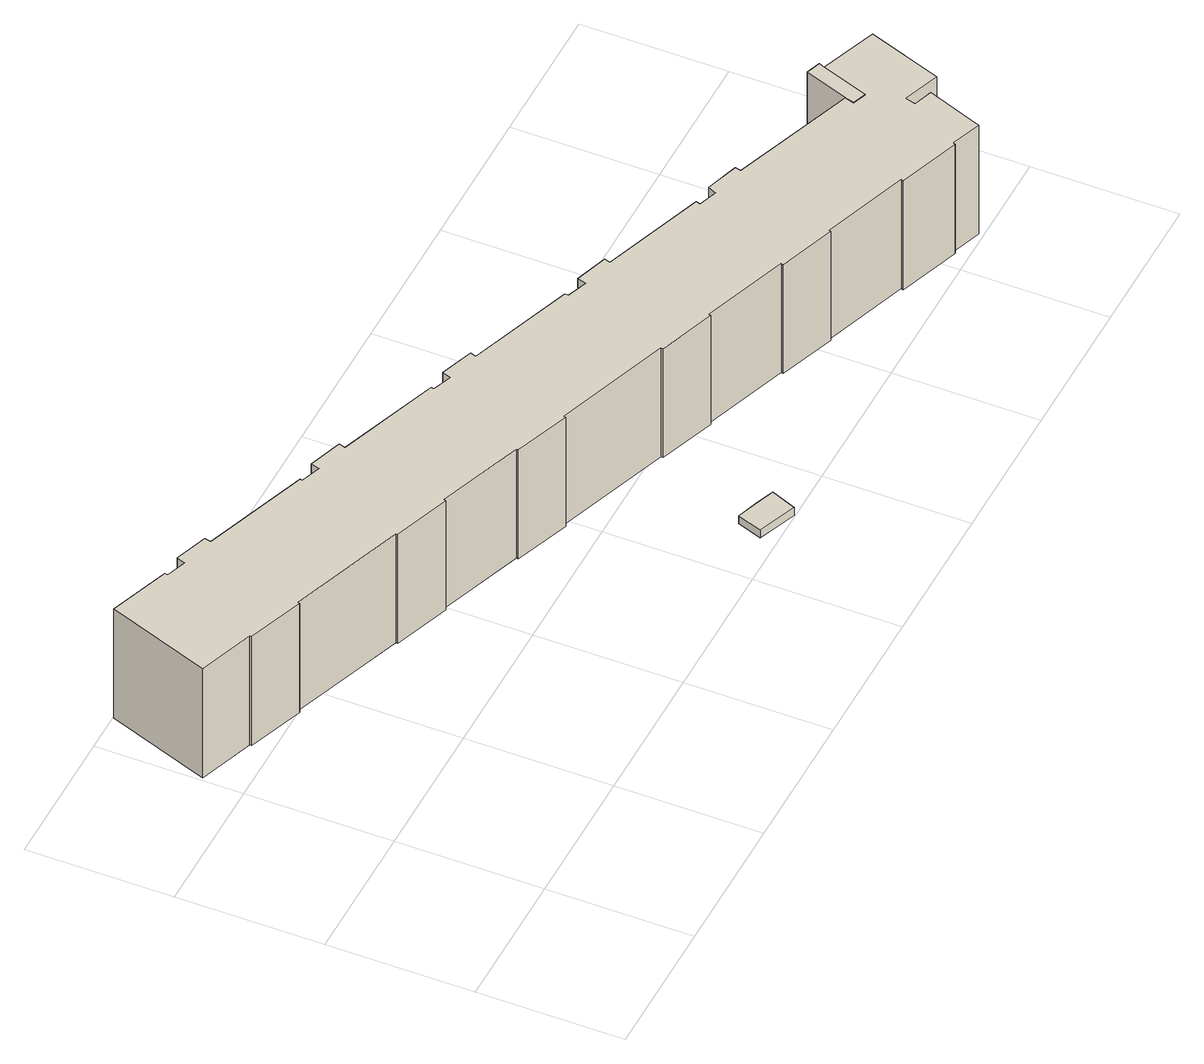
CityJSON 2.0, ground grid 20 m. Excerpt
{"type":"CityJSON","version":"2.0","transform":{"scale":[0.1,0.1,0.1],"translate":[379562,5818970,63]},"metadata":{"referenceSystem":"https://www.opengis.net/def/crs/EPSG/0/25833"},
"CityObjects":{
"building1":{"type":"Building","attributes":{"Gemeindeschluessel":"11000004","BezugspunktDach":"2200","function":"31001_2463","measuredHeight":2.2,"storeysAboveGround":1},"address":[{"country":"Germany","locality":"Berlin","thoroughfareNumber":"138 (1)","thoroughfareName":"Heerstraße"}],"geometry":[{"type":"Solid","lod":"1","boundaries":[[[[0,1,2,3,4]],[[5,6,7,8,9]],[[5,9,4,3]],[[6,5,3,2]],[[7,6,2,1]],[[8,7,1,0]],[[9,8,0,4]]]]}]},
"building2":{"type":"Building","attributes":{"Gemeindeschluessel":"11000004","BezugspunktDach":"2200","function":"31001_1010","measuredHeight":18.13,"storeysAboveGround":6},"address":[{"country":"Germany","locality":"Berlin","thoroughfareNumber":"11, 13, 3, 5, 7, 9","thoroughfareName":"Angerburger Allee"}],"geometry":[{"type":"Solid","lod":"1","boundaries":[[[[10,11,12,13,14,15,16,17,18,19,20,21,22,23,24,25,26,27,28,29,30,31,32,33,34,35,36,37,38,39,40,41,42,43,44,45,46,47,48,49,50,51,52,53,54,55,56,57,58,59,60,61,62,63,64,65,66,67,68,69,70,71,72,73,74,75]],[[76,77,78,79,80,81,82,83,84,85,86,87,88,89,90,91,92,93,94,95,96,97,98,99,100,101,102,103,104,105,106,107,108,109,110,111,112,113,114,115,116,117,118,119,120,121,122,123,124,125,126,127,128,129,130,131,132,133,134,135,136,137,138,139,140,141]],[[76,141,75,74]],[[77,76,74,73]],[[78,77,73,72]],[[79,78,72,71]],[[80,79,71,70]],[[81,80,70,69]],[[82,81,69,68]],[[83,82,68,67]],[[84,83,67,66]],[[85,84,66,65]],[[86,85,65,64]],[[87,86,64,63]],[[88,87,63,62]],[[89,88,62,61]],[[90,89,61,60]],[[91,90,60,59]],[[92,91,59,58]],[[93,92,58,57]],[[94,93,57,56]],[[95,94,56,55]],[[96,95,55,54]],[[97,96,54,53]],[[98,97,53,52]],[[99,98,52,51]],[[100,99,51,50]],[[101,100,50,49]],[[102,101,49,48]],[[103,102,48,47]],[[104,103,47,46]],[[105,104,46,45]],[[106,105,45,44]],[[107,106,44,43]],[[108,107,43,42]],[[109,108,42,41]],[[110,109,41,40]],[[111,110,40,39]],[[112,111,39,38]],[[113,112,38,37]],[[114,113,37,36]],[[115,114,36,35]],[[116,115,35,34]],[[117,116,34,33]],[[118,117,33,32]],[[119,118,32,31]],[[120,119,31,30]],[[121,120,30,29]],[[122,121,29,28]],[[123,122,28,27]],[[124,123,27,26]],[[125,124,26,25]],[[126,125,25,24]],[[127,126,24,23]],[[128,127,23,22]],[[129,128,22,21]],[[130,129,21,20]],[[131,130,20,19]],[[132,131,19,18]],[[133,132,18,17]],[[134,133,17,16]],[[135,134,16,15]],[[136,135,15,14]],[[137,136,14,13]],[[138,137,13,12]],[[139,138,12,11]],[[140,139,11,10]],[[141,140,10,75]]]]}]},
"building3":{"type":"Building","attributes":{"Gemeindeschluessel":"11000004","BezugspunktDach":"2200","function":"51009_1610","measuredHeight":15.78,"storeysAboveGround":0},"address":[{"country":"Germany","locality":"Berlin"}],"geometry":[{"type":"Solid","lod":"1","boundaries":[[[[142,143,144,145,146,147]],[[148,149,150,151,152,153]],[[148,153,147,146]],[[149,148,146,145]],[[150,149,145,144]],[[151,150,144,143]],[[152,151,143,142]],[[153,152,142,147]]]]}]}
},
"vertices":[
[723,1,20],[737,36,20],[710,46,20],[682,56,20],[670,22,20],[682,56,7],[710,46,7],[737,36,7],[723,1,7],[670,22,7],
[82,430,187],[82,427,187],[159,399,187],[160,402,187],[319,345,187],[319,342,187],[397,314,187],[398,317,187],[516,275,187],[515,272,187],[591,244,187],[592,247,187],[750,191,187],[750,188,187],[827,160,187],[828,163,187],[946,121,187],[945,118,187],[1022,90,187],[1023,93,187],[1141,51,187],[1140,48,187],[1224,18,187],[1226,21,187],[1267,6,187],[1295,83,187],[1269,92,187],[1273,106,187],[1323,88,187],[1359,190,187],[1281,219,187],[1258,153,187],[1239,160,187],[1243,173,187],[1074,234,187],[1076,242,187],[1031,257,187],[1026,245,187],[1000,254,187],[1002,260,187],[861,310,187],[864,318,187],[819,333,187],[815,321,187],[788,331,187],[788,336,187],[643,388,187],[646,396,187],[601,412,187],[597,400,187],[570,410,187],[571,414,187],[431,464,187],[434,473,187],[388,489,187],[385,477,187],[357,487,187],[358,490,187],[213,542,187],[215,551,187],[170,567,187],[166,555,187],[138,565,187],[139,569,187],[56,599,187],[5,457,187],[56,599,6],[139,569,6],[138,565,6],[166,555,6],[170,567,6],[215,551,6],[213,542,6],[358,490,6],[357,487,6],[385,477,6],[388,489,6],[434,473,6],[431,464,6],[571,414,6],[570,410,6],[597,400,6],[601,412,6],[646,396,6],[643,388,6],[788,336,6],[788,331,6],[815,321,6],[819,333,6],[864,318,6],[861,310,6],[1002,260,6],[1000,254,6],[1026,245,6],[1031,257,6],[1076,242,6],[1074,234,6],[1243,173,6],[1239,160,6],[1258,153,6],[1281,219,6],[1359,190,6],[1323,88,6],[1273,106,6],[1269,92,6],[1295,83,6],[1267,6,6],[1226,21,6],[1224,18,6],[1140,48,6],[1141,51,6],[1023,93,6],[1022,90,6],[945,118,6],[946,121,6],[828,163,6],[827,160,6],[750,188,6],[750,191,6],[592,247,6],[591,244,6],[515,272,6],[516,275,6],[398,317,6],[397,314,6],[319,342,6],[319,345,6],[160,402,6],[159,399,6],[82,427,6],[82,430,6],[5,457,6],
[1258,153,188],[1281,219,188],[1284,226,188],[1264,233,188],[1243,173,188],[1239,160,188],[1243,173,30],[1264,233,30],[1284,226,30],[1281,219,30],[1258,153,30],[1239,160,30]
]}
